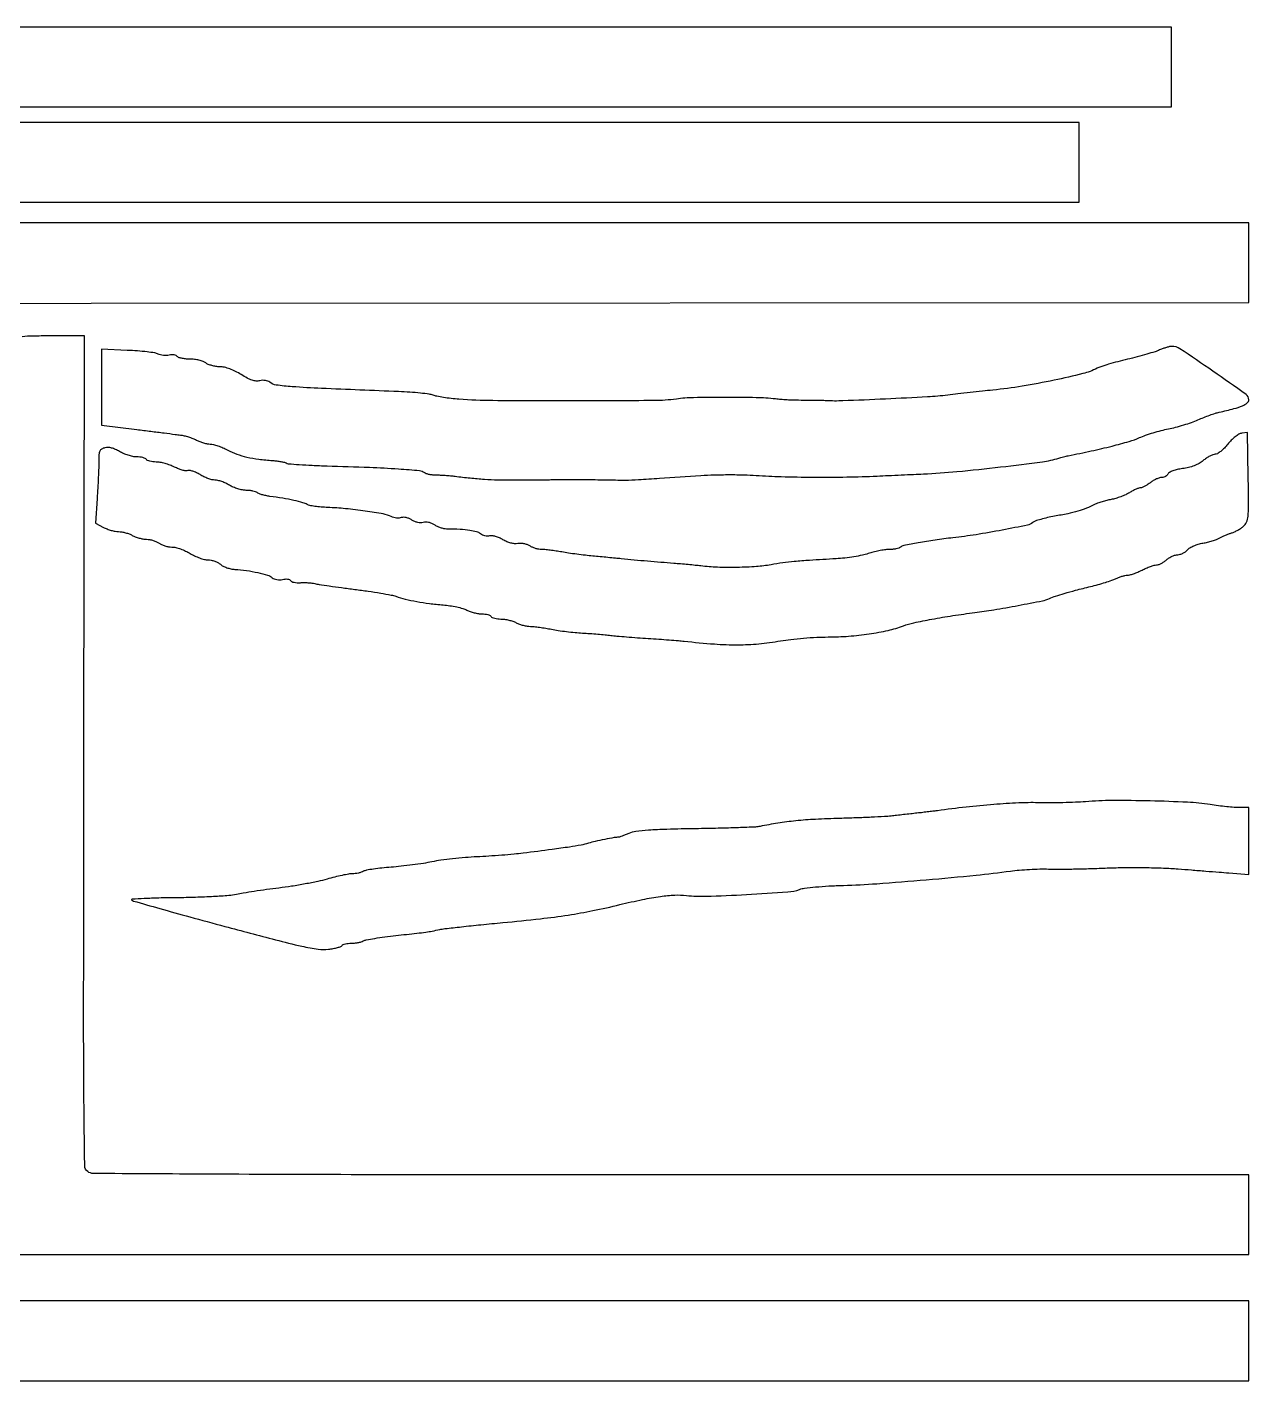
# Model space of a CAD drawing. Extents: x 0 to 1200, y 0 to 2041.
# Drawn here: x 725 to 1200, y 1441 to 1969 of the extents above; entities that cross this region are included whole.
import ezdxf

# ---------------------------------------------------------------- set-up
doc = ezdxf.new("R2010")
doc.units = 0

msp = doc.modelspace()

# ---------------------------------------------------------------- linework, layer by layer
for points in [[(302, 1953.5), (302, 1938), (736, 1938), (1170, 1938), (1170, 1953.5), (1170, 1969), (736, 1969), (302, 1969)], [(302, 1916.5), (302, 1901), (718, 1901), (1134, 1901), (1134, 1916.5), (1134, 1932), (718, 1932), (302, 1932)], [(0, 1458.5), (0, 1443), (600, 1443), (1200, 1443), (1200, 1458.5), (1200, 1474), (600, 1474), (0, 1474)]]:
    msp.add_lwpolyline(points, close=True)
for points in [[(719.006412, 1846.591148, 0.000055), (718.895493, 1800.753554, 0.000868)], [(600, 1492), (1200, 1492), (1200, 1507.5), (1200, 1523), (975.19113, 1523, -0.000218), (859.03091, 1523.050605, -0.001162), (795.589543, 1523.253288, -0.00022), (750.884949, 1523.51962, -0.15771), (748.675339, 1524.25, -0.235179), (747.532392, 1526.462938, -0.001486), (747.2618, 1549.369633, -0.002424), (747.109643, 1587.468442, -0.000197), (747.234209, 1687.250061), (747.5, 1849.000122), (733.872445, 1849.000061, 0.00499), (727.42967, 1848.935735, 0.01651), (723.193245, 1848.711075, 0.018786)], [(718.865836, 1749.098351, 0.000491), (719, 1686.5, -0.000294), (719.213987, 1602.162923, -0.001704)], [(64.968776, 649.300175, -0.000002), (64.887441, 676.360077, -0.00003)], [(716.097824, 1524.01938, -0.000177), (656.857517, 1523.709535, -0.000937)]]:
    msp.add_lwpolyline(points, format="xyb")
for points in [[(299.999996, 1878.904988), (299.999993, 1861.5), (749.999996, 1861.752199), (1200, 1862.004398), (1200, 1877.502199), (1200, 1893), (751.828741, 1893, -0.000073), (478.516623, 1893.039785, -0.000847), (371.605429, 1893.251943, -0.000209), (304.739694, 1893.525806, -0.184825), (301.828741, 1894.654988, 0.350987), (300.86702, 1894.713201, 0.213287), (300.252495, 1893.678349, 0.027379), (300.03414, 1890.094236, 0.001526)], [(1165.334308, 1843.544581, -0.026733), (1163.539009, 1842.87523, -0.005741), (1160.356585, 1841.918837, -0.00598), (1156.640083, 1840.896282, -0.005672), (1152.834308, 1839.943983, 0.006411), (1149.077308, 1838.99799, 0.007311), (1145.507578, 1837.994225, 0.006695), (1142.505343, 1837.058545, 0.04037), (1141, 1836.428817, -0.058274), (1135.477719, 1834.347143, -0.009489), (1124.297051, 1831.78707, -0.011047), (1111.861201, 1829.472397, -0.014834), (1100.5, 1827.960881, 0.001388), (1096.437568, 1827.531205, 0.000849), (1091.646875, 1827.002815, 0.000851), (1086.903765, 1826.463344, 0.001513), (1083, 1826.000631, -0.01644), (1075.128322, 1825.305108, -0.002278), (1058.740242, 1824.473578, -0.001933), (1042.1963, 1823.773752, -0.022711), (1035.75, 1823.8189, 0.005953), (1033.98598, 1823.890403, 0.003293), (1031.830564, 1823.937872, 0.002376), (1028.994719, 1823.96816, 0.000879), (1025, 1823.984815, -0.008663), (1022.951474, 1824.025249, -0.005069), (1020.5, 1824.141042, -0.005068), (1018.048687, 1824.306693, -0.008578), (1016, 1824.501422, 0.022555), (1008.570392, 1824.998596, 0.00554), (996.324246, 1825.128843, 0.005223), (984.137773, 1824.996122, 0.027816), (977.5, 1824.484309, -0.031671), (968.861906, 1823.885166, -0.001243), (937.061458, 1823.775711, -0.001834), (906.194209, 1823.859423, -0.01742), (893, 1824.403551, -0.009407), (889.945314, 1824.694215, -0.010032), (886.96875, 1825.094709, -0.009671), (884.426092, 1825.539426, -0.045205), (883, 1825.953894, 0.05947), (881.43768, 1826.360132, 0.00768), (878.003125, 1826.775068, 0.008874), (873.894947, 1827.133883, 0.007301), (869.5, 1827.374839, -0.000602), (839.532612, 1828.615422, -0.00749), (828.166527, 1829.270345, -0.015752), (821.973226, 1829.917016, -0.140204), (819.489423, 1831.008778, 0.08661), (818.744473, 1831.435243, 0.049232), (817.7351, 1831.691647, 0.046722), (816.621614, 1831.755187, 0.052431), (815.559391, 1831.604262, -0.084567), (814.148552, 1831.495169, -0.057154), (812.565485, 1831.825552, -0.042579), (810.687505, 1832.630719, -0.01876), (808.350624, 1833.992595, 0.024985), (806.149098, 1835.239154, 0.028535), (803.927904, 1836.199806, 0.031095), (801.84123, 1836.820173, 0.054519), (800.054219, 1837.031803, -0.0354), (798.551037, 1837.151889, -0.029003), (796.973845, 1837.485547, -0.029925), (795.55476, 1837.965758, -0.065451), (794.55887, 1838.531803, 0.075048), (793.519527, 1839.096561, 0.028779), (791.939553, 1839.568717, 0.027711), (790.137379, 1839.891897, 0.030518), (788.367887, 1840, -0.023609), (786.691732, 1840.079188, -0.030498), (785.170171, 1840.317552, -0.031371), (783.96883, 1840.661821, -0.170476), (783.449923, 1841.081027, 0.154228), (783.019705, 1841.451693, 0.063044), (782.269713, 1841.666716, 0.054242), (781.342404, 1841.708392, 0.045641), (780.370386, 1841.556825, -0.049728), (779.307332, 1841.39993, -0.035777), (778.107139, 1841.42918, -0.036355), (776.957336, 1841.624855, -0.06262), (776.051973, 1841.972185, 0.084191), (774.795726, 1842.393253, 0.009059), (771.746368, 1842.814607, 0.01093), (768.069113, 1843.173654, 0.008597), (764.072492, 1843.406835), (754, 1843.820896), (754, 1829.096004), (754, 1814.371112), (767.75, 1812.647741, -0.000094), (773.250116, 1811.957324, -0.000114), (778.404549, 1811.308114, -0.000096), (782.741847, 1810.759966, -0.000797), (784.712294, 1810.507363, -0.028029), (786.158708, 1810.236476, -0.016329), (787.858715, 1809.758957, -0.016295), (789.535423, 1809.167581, -0.026402), (790.912634, 1808.545179, 0.02793), (792.232529, 1807.953524, 0.021581), (793.728153, 1807.453896, 0.022028), (795.169407, 1807.108522, 0.047824), (796.301401, 1807, -0.063233), (797.518435, 1806.845469, -0.019603), (799.289098, 1806.313615, -0.019256), (801.240725, 1805.557763, -0.02007), (803.101061, 1804.663369, 0.035908), (806.607339, 1803.112278, 0.028924), (810.561088, 1801.945854, 0.025129), (815.150017, 1801.116496, 0.015681), (820.589406, 1800.586152, -0.013567), (822.236402, 1800.432593, -0.015414), (823.803545, 1800.194261, -0.01471), (825.115003, 1799.913132, -0.078407), (825.788585, 1799.630662, 0.118501), (826.662767, 1799.343224, 0.002893), (830.920102, 1799.019114, 0.006128), (835.947071, 1798.727519, 0.004112), (841.699178, 1798.511942, -0.002376), (858.214583, 1797.950402, -0.007112), (869.496245, 1797.35233, -0.004788), (877.700528, 1796.721312, -0.152769), (879.541445, 1795.965604, 0.092925), (880.224053, 1795.586103, 0.027986), (881.374726, 1795.272434, 0.026984), (882.731403, 1795.058759, 0.026321), (884.114572, 1794.990055, -0.011816), (885.697317, 1794.957396, -0.006047), (887.68053, 1794.845512, -0.006005), (889.721845, 1794.680915, -0.008985), (891.5, 1794.483737, 0.007118), (897.328959, 1793.815329, 0.008443), (902.85204, 1793.355579, 0.008948), (908.074773, 1793.103291, 0.010703), (913, 1793.059126, -0.000863), (915.745213, 1793.088535, -0.000752), (918.61875, 1793.110035, -0.000756), (921.217277, 1793.121635, -0.002243), (923, 1793.118898, 0.002486), (924.627288, 1793.117187, 0.001313), (926.646875, 1793.130407, 0.001306), (928.713873, 1793.154762, 0.002017), (930.5, 1793.187679, -0.006559), (935.361705, 1793.233108, -0.001424), (943.754959, 1793.177537, -0.001073), (952.210969, 1793.07932, -0.012622), (955.5, 1792.950971, 0.027516), (957.686793, 1792.930789, 0.002989), (962.723424, 1793.191749, 0.002053), (970.933947, 1793.70021, 0.000327), (987, 1794.771928, -0.009831), (992.130059, 1795.016307, -0.006417), (998.055874, 1795.10582, -0.006454), (1003.838136, 1795.044309, -0.012251), (1008.488083, 1794.820719, 0.011241), (1018.264403, 1794.330832, 0.005498), (1030.74139, 1794.123803, 0.005433), (1043.797081, 1794.192603, 0.007523), (1055.5, 1794.557628, -0.000064), (1059.912275, 1794.761166, -0.000044), (1064.9125, 1794.990739, -0.000045), (1069.723626, 1795.210773, -0.000091), (1073.5, 1795.382456, 0.012187), (1086.554402, 1796.292787, 0.005655), (1103.45491, 1798.07905, 0.003957), (1119.754035, 1800.119243, 0.043751), (1126.161947, 1801.5514, -0.010217), (1126.946552, 1801.782889, -0.005403), (1127.928316, 1802.039502, -0.005374), (1128.938852, 1802.280493, -0.008277), (1129.818382, 1802.465024, 0.006179), (1138.774681, 1804.304917, 0.008322), (1146.830422, 1806.204824, 0.008788), (1153.452447, 1808.007837, 0.032936), (1157.5, 1809.481897, -0.019752), (1159.861509, 1810.413103, -0.010385), (1162.861556, 1811.391789, -0.010315), (1165.980867, 1812.268328, -0.015616), (1168.73083, 1812.889284, 0.016081), (1171.499774, 1813.517237, 0.010241), (1174.679173, 1814.416539, 0.010287), (1177.764794, 1815.427812, 0.01877), (1180.23083, 1816.39798, -0.008881), (1182.468179, 1817.329676, -0.007822), (1184.833431, 1818.223157, -0.007883), (1186.99192, 1818.961944, -0.023427), (1188.5, 1819.374713, 0.008621), (1194.183729, 1820.750921, 0.035782), (1197.525237, 1821.8818, 0.06625), (1199.401213, 1822.981404, 0.231064), (1200, 1824.20794, 0.243111), (1198.925277, 1826.287657, 0.0029), (1186.010714, 1835.334269, 0.003911), (1173.237109, 1844.025215, 0.15513), (1170.005353, 1844.960858, 0.052723), (1169.219785, 1844.857081, 0.014426), (1168.012275, 1844.528681, 0.014418), (1166.656738, 1844.074609, 0.014567)], [(1197.240198, 1811.179165, 0.100906), (1196.158686, 1810.793959, 0.030492), (1194.716679, 1809.798382, 0.02918), (1193.197768, 1808.456568, 0.027991), (1191.822834, 1806.929165, -0.024993), (1190.485116, 1805.425076, -0.029849), (1189.077006, 1804.154192, -0.030937), (1187.788432, 1803.248423, -0.138585), (1186.909361, 1803, 0.092593), (1186.039107, 1802.837448, 0.028401), (1184.816577, 1802.282523, 0.027342), (1183.491005, 1801.492325, 0.026825), (1182.250735, 1800.557526, -0.048528), (1180.696486, 1799.488435, -0.033583), (1178.762967, 1798.58194, -0.031381), (1176.569953, 1797.883035, -0.028481), (1174.234648, 1797.436739, 0.022395), (1172.198774, 1797.073277, 0.032063), (1170.439674, 1796.556847, 0.034446), (1169.112093, 1795.966338, 0.181195), (1168.592023, 1795.379213, -0.105741), (1168.248616, 1794.851739, -0.0666), (1167.661133, 1794.405144, -0.062404), (1166.930837, 1794.102954, -0.067023), (1166.166243, 1794, 0.076), (1165.261042, 1793.861609, 0.02998), (1164.079937, 1793.4125, 0.028824), (1162.839918, 1792.765459, 0.031999), (1161.727129, 1792, -0.021248), (1160.663872, 1791.234449, -0.023363), (1159.571807, 1790.5875, -0.02362), (1158.594847, 1790.126528, -0.098728), (1157.960305, 1790, 0.086655), (1157.296652, 1789.884112, 0.017452), (1156.179765, 1789.437164, 0.017945), (1154.901561, 1788.817448, 0.015923), (1153.618034, 1788.083963, -0.031725), (1152.135898, 1787.297999, -0.017588), (1150.240922, 1786.521306, -0.017482), (1148.258765, 1785.866965, -0.026877), (1146.5, 1785.454884, 0.017168), (1144.785471, 1785.08812, 0.013188), (1142.940625, 1784.574668, 0.013386), (1141.239118, 1784.002122, 0.03064), (1140, 1783.459696, -0.024911), (1136.884671, 1782.053238, -0.022767), (1133.550889, 1780.916052, -0.018831), (1129.587513, 1779.922807, -0.00936), (1124.5, 1778.948743, 0.012753), (1121.709971, 1778.394908, 0.01526), (1119.115625, 1777.72699, 0.014048), (1116.97996, 1777.041485, 0.090468), (1116, 1776.481528, -0.124977), (1113.967754, 1775.497557, -0.003374), (1104.168901, 1773.557113, -0.007771), (1093.963708, 1771.771577, -0.011646), (1085, 1770.559752, 0.007661), (1078.03051, 1769.674039, 0.009246), (1071.517098, 1768.621444, 0.005061), (1065.894379, 1767.546891, 0.13584), (1064.55, 1766.865712, -0.11145), (1063.959066, 1766.529695, -0.025473), (1062.83625, 1766.250028, -0.025124), (1061.478717, 1766.054652, -0.022154), (1060.05, 1765.985447, 0.032095), (1058.373263, 1765.8708, 0.015188), (1056.233609, 1765.519329, 0.014983), (1054.009103, 1765.014523, 0.020488), (1052.043138, 1764.419099, -0.032042), (1049.780912, 1763.790595, -0.011911), (1046.532808, 1763.189105, -0.011746), (1042.949301, 1762.699466, -0.013909), (1039.543138, 1762.411, 0.001579), (1029.246184, 1761.794207, 0.007311), (1023.301127, 1761.33189, 0.01175), (1018.847957, 1760.814208, 0.010868), (1014.306087, 1760.076739, -0.028567), (1008.636777, 1759.360997, -0.012838), (1001.135799, 1759.039819, -0.012859), (993.422871, 1759.106138, -0.021934), (987, 1759.60927, 0.004627), (984.851209, 1759.852647, 0.002153), (982.059375, 1760.130573, 0.002132), (979.125945, 1760.397229, 0.002976), (976.5, 1760.608909, -0.001729), (971.459152, 1761.002603, -0.001622), (966.313327, 1761.439213, -0.001612), (961.135855, 1761.912261, -0.001649), (956, 1762.415299, 0.001222), (953.819477, 1762.630752, 0.000527), (950.9125, 1762.90772, 0.000521), (947.81785, 1763.196021, 0.000691), (945, 1763.451647, -0.006436), (942.110843, 1763.747249, -0.004234), (938.79375, 1764.158327, -0.004259), (935.571919, 1764.613287, -0.008194), (933, 1765.042049, 0.007385), (930.716735, 1765.426486, 0.007207), (928.40445, 1765.746736, 0.007131), (926.366283, 1765.969672, 0.026659), (925.078979, 1766.02297, -0.047564), (923.996513, 1766.113163, -0.028539), (922.741124, 1766.414064, -0.028403), (921.51513, 1766.860342, -0.043564), (920.520056, 1767.394902, 0.05843), (919.51678, 1767.896121, 0.038099), (918.267903, 1768.242331, 0.038068), (916.979196, 1768.395325, 0.057802), (915.855315, 1768.312674, -0.070245), (914.612422, 1768.252191, -0.040238), (913.130418, 1768.509742, -0.037425), (911.570522, 1769.039371, -0.036078), (910.086881, 1769.80097, 0.033962), (908.704166, 1770.51816, 0.033525), (907.231163, 1771.045122, 0.035462), (905.881867, 1771.32657, 0.097942), (904.917317, 1771.268127, -0.073325), (904.06024, 1771.173995, -0.048911), (903.079941, 1771.306888, -0.048451), (902.131807, 1771.630922, -0.066744), (901.369781, 1772.108072, 0.108069), (899.851873, 1772.893343, 0.030353), (897.222053, 1773.430353, 0.022366), (893.481626, 1773.790613, 0.008333), (888.203584, 1773.973462, -0.051646), (887.151065, 1774.101618, -0.026729), (885.875383, 1774.465424, -0.02626), (884.591289, 1774.983922, -0.035957), (883.502547, 1775.590288, 0.047724), (882.413366, 1776.1638, 0.044842), (881.212415, 1776.534856, 0.04756), (880.053314, 1776.668734, 0.082002), (879.094546, 1776.530008, -0.082002), (878.135771, 1776.391283, -0.047561), (876.976662, 1776.525166, -0.044842), (875.775697, 1776.896235, -0.047723), (874.686488, 1777.469765, 0.046495), (873.640068, 1778.024045, 0.04356), (872.486352, 1778.389966, 0.04656), (871.400721, 1778.528603, 0.100428), (870.573444, 1778.38981, -0.077433), (869.761381, 1778.215154, -0.040602), (868.72579, 1778.239877, -0.039156), (867.643747, 1778.440469, -0.048204), (866.682539, 1778.799977, 0.06923), (863.565108, 1779.819245, 0.008852), (856.591623, 1780.945038, 0.011078), (848.907738, 1781.873111, 0.015452), (841.999698, 1782.337635, -0.011984), (839.403654, 1782.494128, -0.014503), (836.979065, 1782.769717, -0.013144), (834.96785, 1783.111788, -0.089946), (834.036264, 1783.477588, 0.07265), (832.339118, 1784.212256, 0.011873), (828.849569, 1785.065246, 0.012213), (824.486277, 1785.9115, 0.008377), (819.5, 1786.667098, -0.017252), (817.898969, 1786.938856, -0.0199), (816.395937, 1787.310549, -0.019387), (815.159518, 1787.721649, -0.099645), (814.55, 1788.102426, 0.109072), (813.971138, 1788.449213, 0.0283), (812.916787, 1788.736338, 0.027403), (811.647909, 1788.933953, 0.024932), (810.32417, 1789, -0.047853), (808.833188, 1789.143023, -0.026147), (807.048827, 1789.586402, -0.025823), (805.267136, 1790.231657, -0.037122), (803.77417, 1790.996262, 0.028068), (802.345812, 1791.760701, 0.023855), (800.762085, 1792.40722, 0.024543), (799.260659, 1792.856575, 0.060111), (798.118034, 1792.996262, -0.062401), (796.968038, 1793.142177, -0.024518), (795.438954, 1793.614969, -0.023809), (793.816693, 1794.294183, -0.027371), (792.34265, 1795.097248, 0.027297), (790.941593, 1795.860818, 0.032089), (789.538, 1796.421847, 0.033834), (788.316215, 1796.731812, 0.137665), (787.560132, 1796.661448, -0.129634), (786.783722, 1796.576815, -0.028735), (785.463724, 1796.853625, -0.028022), (783.929604, 1797.362345, -0.023819), (782.374074, 1798.064201, 0.029071), (780.683973, 1798.805521, 0.021603), (778.743795, 1799.431359, 0.021986), (776.855818, 1799.863205, 0.045256), (775.347575, 1800, -0.028648), (774.065918, 1800.073494, -0.034944), (772.885164, 1800.29375, -0.037521), (771.948651, 1800.613781, -0.154443), (771.5, 1801, 0.153258), (771.053258, 1801.386381, 0.037835), (770.126162, 1801.707348, 0.03518), (768.95787, 1801.928798, 0.028964), (767.690983, 1802.003738, -0.050054), (766.224789, 1802.152618, -0.025936), (764.440571, 1802.61406, -0.025504), (762.639391, 1803.283684, -0.035152), (761.106706, 1804.076182, 0.031697), (759.520549, 1804.910256, 0.042343), (757.985541, 1805.446523, 0.048171), (756.573388, 1805.667466, 0.076357), (755.356706, 1805.553392, 0.07356), (754.098922, 1805.03231, 0.154596), (753.405287, 1804.248461, 0.089492), (753.077332, 1802.903328, 0.014886), (752.994826, 1800.230948, -0.008368), (752.951, 1797.773, -0.002551), (752.803448, 1794.055107, -0.002553), (752.595622, 1789.891698, -0.002787), (752.35059, 1785.850268), (751.711526, 1776.200536), (754.806103, 1774.600268, 0.030135), (756.19558, 1773.984761, 0.021516), (757.814048, 1773.45967, 0.021825), (759.406027, 1773.09186, 0.042715), (760.70034, 1772.964565, -0.040122), (761.953963, 1772.847822, -0.024146), (763.411975, 1772.519732, -0.024095), (764.839196, 1772.050245, -0.038352), (766, 1771.5, 0.039787), (767.174687, 1770.947292, 0.023658), (768.646875, 1770.470926, 0.023586), (770.169245, 1770.132933, 0.037243), (771.5, 1770.003632, -0.040242), (772.790823, 1769.870401, -0.029507), (774.188957, 1769.524862, -0.03007), (775.481813, 1769.036149, -0.056568), (776.44113, 1768.468197, 0.058476), (777.404496, 1767.902783, 0.030653), (778.710596, 1767.422115, 0.030019), (780.12772, 1767.088318, 0.040298), (781.44113, 1766.96879, -0.05777), (782.895456, 1766.78514, -0.024682), (784.776457, 1766.223047, -0.024023), (786.744135, 1765.419343, -0.029066), (788.5, 1764.473914, 0.028304), (790.245833, 1763.530455, 0.024061), (792.18312, 1762.732444, 0.024762), (794.020932, 1762.177778, 0.060535), (795.421259, 1762.005123, -0.050622), (796.681402, 1761.87498, -0.035724), (798.052364, 1761.487442, -0.036194), (799.323369, 1760.920971, -0.061077), (800.276016, 1760.25, 0.066999), (801.276744, 1759.56268, 0.032138), (802.712339, 1758.949325, 0.031153), (804.317287, 1758.492621, 0.03866), (805.854757, 1758.279618, -0.019246), (810.403355, 1757.828422, -0.020083), (814.838936, 1757.032643, -0.019106), (818.572674, 1756.05581, -0.099989), (820.433796, 1755.054945, 0.080793), (821.214901, 1754.595719, 0.051466), (822.233892, 1754.316545, 0.049012), (823.350702, 1754.242029, 0.053697), (824.425729, 1754.392003, -0.044457), (825.412689, 1754.548291, -0.053387), (826.351576, 1754.512146, -0.062172), (827.108977, 1754.303071, -0.157202), (827.538993, 1753.936909, 0.158656), (828.005773, 1753.541719, 0.044391), (828.931453, 1753.256266, 0.040039), (830.096037, 1753.103586, 0.032908), (831.350278, 1753.122988, -0.021389), (832.73874, 1753.176455, -0.014823), (834.309144, 1753.123157, -0.014977), (835.817248, 1752.981706, -0.029551), (837, 1752.763355, 0.022252), (838.604463, 1752.442881, 0.002088), (842.584375, 1751.847594, 0.002675), (847.338866, 1751.182684, 0.0021), (852.5, 1750.511093, -0.004706), (857.697348, 1749.807227, -0.005684), (862.5625, 1749.045093, -0.004877), (866.639674, 1748.317864, -0.03814), (868.5, 1747.81798, 0.025011), (872.131157, 1746.739381, 0.014686), (876.564987, 1745.797327, 0.013502), (881.538056, 1745.030535, 0.011478), (886.821982, 1744.484212, -0.017389), (889.453508, 1744.180653, -0.015999), (892.1324, 1743.688698, -0.016236), (894.491508, 1743.096158, -0.049716), (896.022322, 1742.488457, 0.034699), (897.342196, 1741.918122, 0.022537), (898.933664, 1741.437234, 0.022665), (900.537704, 1741.106976, 0.039453), (901.891323, 1741, -0.030887), (903.081475, 1740.926409, -0.036721), (904.185012, 1740.70625, -0.039843), (905.063275, 1740.385687, -0.147967), (905.5, 1740, 0.153141), (905.946722, 1739.613459, 0.037799), (906.873838, 1739.29194, 0.035154), (908.04213, 1739.069707, 0.02895), (909.309017, 1738.993839, -0.036165), (910.729969, 1738.888169, -0.022697), (912.366392, 1738.570204, -0.022751), (913.957175, 1738.107954, -0.038154), (915.236149, 1737.560329, 0.034015), (916.485255, 1737.013228, 0.022588), (917.980435, 1736.551283, 0.022764), (919.479953, 1736.233295, 0.040582), (920.736149, 1736.129644, -0.0254), (922.164073, 1736.055332, -0.00784), (924.303744, 1735.800667, -0.00782), (926.691574, 1735.440312, -0.008514), (929, 1735.014405, 0.012667), (931.572213, 1734.561886, 0.00663), (934.79375, 1734.122508, 0.00659), (938.110837, 1733.759136, 0.010038), (941, 1733.539558, -0.0037), (943.817842, 1733.361293, -0.002788), (946.9125, 1733.125169, -0.002818), (949.81924, 1732.870576, -0.006502), (952, 1732.638537, 0.007387), (954.382721, 1732.389272, 0.002066), (958.115625, 1732.069971, 0.002084), (962.341413, 1731.743817, 0.002191), (966.5, 1731.458589, -0.001629), (970.621875, 1731.180529, -0.001634), (974.7375, 1730.875893, -0.001595), (978.325863, 1730.586969, -0.006533), (980.5, 1730.376294, 0.009016), (992.272673, 1729.294495, 0.019358), (1001.381468, 1728.976549, 0.022794), (1009.483354, 1729.377119, 0.019184), (1018, 1730.51956, -0.014918), (1021.972189, 1731.086929, -0.007826), (1026.940625, 1731.567326, -0.007777), (1032.052295, 1731.900999, -0.011836), (1036.5, 1732.01648, 0.018402), (1044.446911, 1732.327264, 0.017802), (1052.438534, 1733.221943, 0.018705), (1059.785758, 1734.593055, 0.032434), (1065.738725, 1736.348421, -0.034315), (1069.776801, 1737.52266, -0.007786), (1076.773745, 1738.932357, -0.007948), (1084.988182, 1740.319976, -0.007244), (1093.5, 1741.493105, 0.010997), (1100.837507, 1742.560559, 0.005012), (1110.377707, 1744.261939, 0.002753), (1119.762502, 1746.086407, 0.056646), (1122.5, 1746.96538, -0.02516), (1124.878697, 1747.897715, -0.00994), (1128.233395, 1748.94781, -0.007748), (1132.655846, 1750.162171, -0.00348), (1138.5, 1751.626624, 0.008146), (1141.377991, 1752.376411, 0.008087), (1144.236975, 1753.221243, 0.007975), (1146.712173, 1754.03998, 0.030983), (1148.20034, 1754.664511, -0.023458), (1149.369032, 1755.175772, -0.019826), (1150.647432, 1755.6077, -0.020289), (1151.846011, 1755.908142, -0.051303), (1152.738898, 1756, 0.066244), (1153.700639, 1756.127981, 0.017389), (1155.189487, 1756.5875, 0.017348), (1156.863256, 1757.234443, 0.016991), (1158.5, 1758, -0.015222), (1160.121842, 1758.765589, -0.016303), (1161.750979, 1759.4125, -0.016054), (1163.181328, 1759.875868, -0.070411), (1164.058432, 1760, 0.086323), (1164.84572, 1760.136943, 0.031291), (1165.890931, 1760.5875, 0.029914), (1166.996931, 1761.234588, 0.031328), (1168, 1762, -0.039762), (1169.039009, 1762.765489, -0.032881), (1170.252771, 1763.4125, -0.034075), (1171.451673, 1763.858147, -0.072065), (1172.430769, 1764, 0.07361), (1173.362832, 1764.137965, 0.043608), (1174.408073, 1764.556745, 0.042603), (1175.400684, 1765.169954, 0.056098), (1176.178328, 1765.895303, -0.081926), (1177.102649, 1766.672603, -0.031428), (1178.602082, 1767.439719, -0.030089), (1180.366411, 1768.083536, -0.032507), (1182.150568, 1768.491401, 0.018133), (1183.962464, 1768.851172, 0.0163), (1185.809854, 1769.352265, 0.016578), (1187.437226, 1769.910809, 0.048359), (1188.5, 1770.437909, -0.024988), (1189.445865, 1770.963381, -0.013846), (1190.646875, 1771.513369, -0.01378), (1191.897204, 1772.004361, -0.021561), (1193, 1772.349748, 0.038282), (1194.121494, 1772.742587, 0.020819), (1195.433425, 1773.384572, 0.020631), (1196.720688, 1774.152657, 0.030616), (1197.773363, 1774.937146, 0.108326), (1199.079887, 1776.643975, 0.083682), (1199.707781, 1778.907945, 0.027789), (1199.903944, 1782.991291, 0.002055), (1199.773363, 1794.17921), (1199.5, 1811.5)], [(1136.5, 1668.009247, -0.009893), (1132.690633, 1667.779627, -0.004666), (1127.765625, 1667.626476, -0.004622), (1122.604409, 1667.561907, -0.006501), (1118, 1667.606736, 0.017468), (1110.545208, 1667.515824, 0.008116), (1100.886414, 1666.903047, 0.00759), (1090.083698, 1665.876212, 0.006961), (1079, 1664.496209, -0.003921), (1077.679317, 1664.323616, -0.001107), (1075.61875, 1664.075381, -0.001116), (1073.289058, 1663.805228, -0.001178), (1071, 1663.550424, 0.00049), (1068.566154, 1663.282892, 0.000332), (1065.79375, 1662.973529, 0.000335), (1063.116006, 1662.671113, 0.00067), (1061, 1662.427833, -0.015008), (1058.368107, 1662.201474, -0.002467), (1053.26875, 1661.941956, -0.002711), (1047.26423, 1661.698682, -0.00239), (1041, 1661.508882, 0.006768), (1031.613658, 1661.142207, 0.011968), (1023.886041, 1660.549762, 0.01362), (1016.944191, 1659.658509, 0.013269), (1010, 1658.384371, -0.041618), (1008.227056, 1658.161929, -0.001612), (1001.625, 1657.908269, -0.002865), (993.80181, 1657.677818, -0.002016), (985, 1657.504526, 0.003033), (973.801386, 1657.26126, 0.010691), (966.60868, 1656.907325, 0.015064), (961.749622, 1656.416483, 0.067727), (959, 1655.667193, -0.004795), (957.622814, 1655.098347, -0.006717), (956.38125, 1654.618673, -0.00422), (955.332527, 1654.239649, -0.085387), (955, 1654.18325, 0.044777), (953.364437, 1654.040365, 0.004888), (949.649458, 1653.339722, 0.006395), (945.891147, 1652.542688, 0.018586), (943.324536, 1651.862839, -0.027736), (940.435642, 1651.153903, -0.008365), (935.977418, 1650.395703, -0.005283), (929.238376, 1649.438049, -0.001257), (918, 1647.990706, -0.008094), (914.386387, 1647.593869, -0.003615), (909.61875, 1647.183019, -0.003577), (904.568511, 1646.820911, -0.004842), (900, 1646.570581, 0.009145), (895.467532, 1646.283091, 0.007017), (890.528125, 1645.809108, 0.007101), (885.918214, 1645.234994, 0.016679), (882.5, 1644.643102, -0.012323), (879.183739, 1644.039068, -0.006054), (874.937376, 1643.425866, -0.006003), (870.508871, 1642.895018, -0.008691), (866.584686, 1642.541221, 0.008391), (863.041364, 1642.223905, 0.010513), (859.768618, 1641.805616, 0.00886), (857.052159, 1641.350872, 0.077105), (855.900427, 1640.94671, -0.046217), (855.038617, 1640.583329, -0.023064), (853.893705, 1640.278096, -0.022678), (852.66976, 1640.069167, -0.030941), (851.553083, 1640, 0.043511), (850.117492, 1639.874834, 0.008828), (847.606119, 1639.387702, 0.009248), (844.697243, 1638.713535, 0.008546), (841.737342, 1637.91558, -0.017363), (838.162208, 1637.019063, -0.007087), (833.247844, 1636.039218, -0.007002), (827.932991, 1635.134401, -0.008882), (823, 1634.455022, 0.003997), (818.23047, 1633.845568, 0.003846), (813.409375, 1633.15251, 0.003806), (809.169725, 1632.476665, 0.01393), (806.5, 1631.953386, -0.035952), (803.530089, 1631.505937, -0.005637), (797.619855, 1631.112989, -0.006242), (790.62909, 1630.814792, -0.005409), (783.290995, 1630.672949, 0.003738), (776.357385, 1630.562106, 0.006619), (770.642139, 1630.35227, 0.002466), (765.912625, 1630.092507, 0.646766), (765.801152, 1629.798848, 0.127704), (766.473915, 1629.40343, 0.000349), (776.734201, 1626.490393, 0.002081), (788.352774, 1623.252654, 0.001293), (802.010157, 1619.545909, 0.001593), (821.652711, 1614.336304, 0.009581), (831.923078, 1611.856652, 0.017337), (838.313068, 1610.673572, 0.069807), (842.272445, 1610.637874, 0.015261), (844.139463, 1610.940882, 0.020726), (845.800602, 1611.334836, 0.018183), (847.122896, 1611.75937, 0.169135), (847.581462, 1612.131808, -0.160244), (847.980554, 1612.467575, -0.035355), (848.843641, 1612.744969, -0.033342), (849.934321, 1612.936269, -0.026749), (851.124758, 1613, 0.025919), (852.399437, 1613.066122, 0.021527), (853.743009, 1613.264653, 0.022062), (854.959862, 1613.554536, 0.053353), (855.815741, 1613.900946, -0.076127), (856.975022, 1614.310023, -0.005861), (860.236499, 1614.888525, -0.007924), (864.16405, 1615.474005, -0.005961), (868.5, 1615.997762, 0.000666), (876.648068, 1616.894567, 0.006345), (880.124172, 1617.32657, 0.012847), (882.607435, 1617.732484, 0.007976), (885.5, 1618.329903, -0.026077), (887.547706, 1618.676099, -0.001475), (893.934375, 1619.396932, -0.002259), (901.545864, 1620.198494, -0.001654), (910, 1621.02195, 0.004312), (924.639938, 1622.526528, 0.010273), (935.480852, 1623.961301, 0.012206), (945.061286, 1625.67043, 0.009205), (955.5, 1627.997726, -0.008076), (964.37349, 1629.997104, -0.017142), (971.311705, 1631.196576, -0.022006), (976.878504, 1631.715225, -0.040662), (981.416761, 1631.568204, 0.036635), (989.078897, 1631.258284, 0.005284), (1004.727004, 1631.937519, 0.003492), (1020.802844, 1632.918265, 0.075675), (1025.411575, 1633.943927, -0.062873), (1027.270726, 1634.407694, -0.007072), (1031.60635, 1634.863466, -0.00849), (1036.80374, 1635.246763, -0.006798), (1042.411575, 1635.488262, 0.010585), (1055.386554, 1636.145485, 0.003387), (1074.63748, 1637.660809, 0.003423), (1093.960715, 1639.446941, 0.009796), (1107.355421, 1641.043174, -0.0132), (1110.738455, 1641.42299, -0.007916), (1114.77237, 1641.704099, -0.007923), (1118.797624, 1641.856714, -0.013661), (1122.150136, 1641.839048, 0.009697), (1125.996697, 1641.788286, 0.002858), (1131.894103, 1641.858542, 0.002868), (1138.526682, 1642.013529, 0.003081), (1145, 1642.241883, -0.007865), (1151.810639, 1642.416919, -0.00554), (1159.471875, 1642.40838, -0.005592), (1166.802103, 1642.236988, -0.011686), (1172.5, 1641.906528, 0.000272), (1177.661888, 1641.488745, 0.000214), (1183.251562, 1641.041808, 0.000216), (1188.444634, 1640.631083, 0.000536), (1192.25, 1640.335879), (1200, 1639.743029), (1200, 1652.763349), (1200, 1665.783668), (1196.25, 1665.742877, -0.021179), (1194.310143, 1665.803955, -0.006548), (1191.398438, 1666.057689, -0.006536), (1188.14646, 1666.427033, -0.00714), (1185, 1666.871859, 0.026359), (1176.209609, 1667.771764, 0.006467), (1161.678255, 1668.300652, 0.006841), (1146.883716, 1668.445133, 0.019021)]]:
    msp.add_lwpolyline(points, format="xyb", close=True)

doc.saveas('drawing.dxf')
